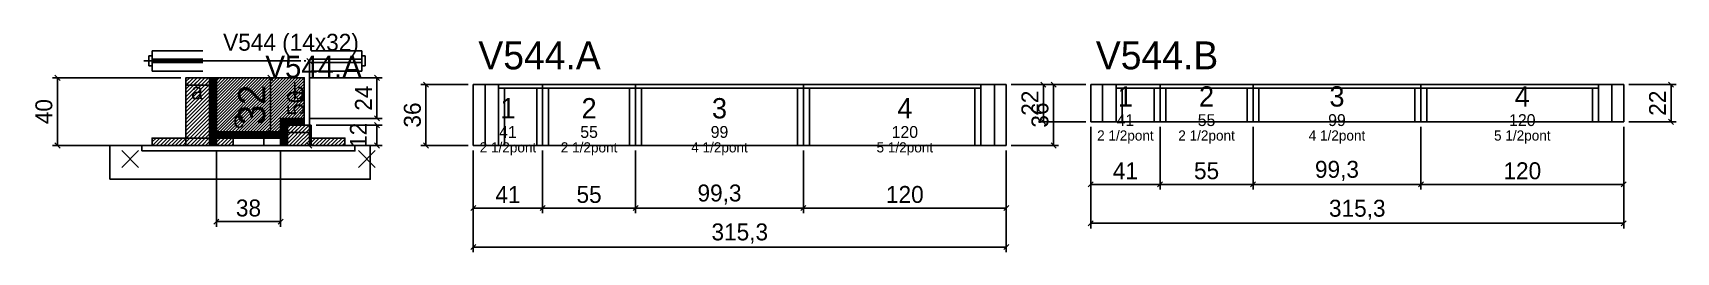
# Model space of a CAD drawing. Extents: x -69 to 904, y -99 to 31.
import ezdxf
from ezdxf.enums import TextEntityAlignment as Align

# ---------------------------------------------------------------- set-up
doc = ezdxf.new("R2010")
doc.units = 0
for name, color, linetype in [('5', 5, 'Continuous'), ('barrote', 126, 'Continuous'), ('CONCRETO', 251, 'Continuous'), ('COTA', 241, 'Continuous'), ('Cota Seção (2x)', 241, 'Continuous'), ('detalhes', 7, 'Continuous'), ('Hachura', 251, 'Continuous'), ('Madeira', 126, 'Continuous'), ('NOMENCLATURA', 7, 'Continuous'), ('Painéis', 200, 'Continuous'), ('presilha', 224, 'Continuous'), ('SARR_2.2x7', 40, 'Continuous'), ('SARR_3.5x7', 81, 'Continuous'), ('SCO-___-LAJ', 224, 'Continuous'), ('TENSOR', 224, 'Continuous'), ('texto', 7, 'Continuous'), ('Texto Seção', 7, 'Continuous')]:
    doc.layers.add(name, color=color, linetype=linetype)
doc.dimstyles.new('PAINEL', dxfattribs={"dimtxt": 10, "dimasz": 3, "dimexe": 3, "dimexo": 3, "dimgap": 3, "dimtad": 1, "dimblk": 'OBLIQUE', "dimblk1": 'OBLIQUE', "dimcen": 2.5, "dimclrd": 4, "dimclre": 4, "dimclrt": 240, "dimazin": 3, "dimtfac": 1, "dimtmove": 0, "dimatfit": 3})
doc.dimstyles.new('SECAO2X', dxfattribs={"dimtxt": 16, "dimasz": 3, "dimexe": 3, "dimexo": 3, "dimgap": 3, "dimtad": 1, "dimblk": 'OBLIQUE', "dimblk1": 'OBLIQUE', "dimcen": 2.5, "dimclrd": 4, "dimclre": 4, "dimclrt": 240, "dimazin": 3, "dimtfac": 1, "dimtmove": 0, "dimatfit": 3})

# ---------------------------------------------------------------- blocks, each defined once
blk = doc.blocks.new('_OBLIQUE')
at = {"color": 0, "linetype": 'BYBLOCK'}
blk.add_line((-0.5, -0.5), (0.5, 0.5), dxfattribs=at)

msp = doc.modelspace()

# ---------------------------------------------------------------- hatches: boundary and pattern name
at = {"layer": 'COTA'}
h = msp.add_hatch(dxfattribs=at)
h.set_pattern_fill('ANSI31', scale=0.4)
h.paths.add_polyline_path([(40, -28), (40, 4), (92, 4), (92, -20), (78, -20), (78, -28)])
at = {"layer": 'Hachura'}
h = msp.add_hatch(dxfattribs=at)
h.set_pattern_fill('ANSI31', scale=0.5)
h.paths.add_polyline_path([(22, -36), (36, -36), (36, 4), (22, 4)])
h = msp.add_hatch(dxfattribs=at)
h.set_pattern_fill('ANSI31', scale=0.5)
h.paths.add_polyline_path([(22, -0.4), (36, -0.4), (36, 4), (22, 4)])
h = msp.add_hatch(dxfattribs=at)
h.set_pattern_fill('SOLID')
h.paths.add_polyline_path([(36, -36), (40, -36), (40, 4), (36, 4)])
h = msp.add_hatch(dxfattribs=at)
h.set_pattern_fill('SOLID')
h.paths.add_polyline_path([(40, -31.6), (78, -31.6), (78, -28), (40, -28)])
h = msp.add_hatch(dxfattribs=at)
h.set_pattern_fill('SOLID')
h.paths.add_polyline_path([(78, -24), (92, -24), (92, -20), (78, -20)])
h = msp.add_hatch(dxfattribs=at)
h.set_pattern_fill('SOLID')
h.paths.add_polyline_path([(78, -36), (82, -36), (82, -24), (78, -24)])
h = msp.add_hatch(dxfattribs=at)
h.set_pattern_fill('ANSI31', scale=0.5)
h.paths.add_polyline_path([(82, -36), (96, -36), (96, -24), (82, -24)])
h = msp.add_hatch(dxfattribs=at)
h.set_pattern_fill('ANSI31', scale=0.5)
h.paths.add_polyline_path([(82, -28.4), (96, -28.4), (96, -24), (82, -24)])
h = msp.add_hatch(dxfattribs=at)
h.set_pattern_fill('ANSI31', scale=0.5)
h.paths.add_polyline_path([(2, -36), (22, -36), (22, -31.6), (2, -31.6)])
h = msp.add_hatch(dxfattribs=at)
h.set_pattern_fill('ANSI31', scale=0.5)
h.paths.add_polyline_path([(40, -36), (50, -36), (50, -31.6), (40, -31.6)])
h = msp.add_hatch(dxfattribs=at)
h.set_pattern_fill('ANSI31', scale=0.5)
h.paths.add_polyline_path([(96, -36), (116, -36), (116, -31.6), (96, -31.6)])

# ---------------------------------------------------------------- linework, layer by layer
for p, q in [((2, 20), (32, 20)), ((2, 20), (2, 8)), ((96, 20), (126, 20)), ((126, 20), (126, 8)), ((0, 17), (0, 11)), ((2, 17), (0, 17)), ((2, 11), (0, 11)), ((2, 15), (32, 15)), ((2, 13), (32, 13)), ((96, 15), (126, 15)), ((96, 13), (126, 13)), ((126, 17), (128, 17)), ((126, 11), (128, 11)), ((128, 17), (128, 11)), ((2, 8), (32, 8)), ((96, 8), (126, 8))]:
    msp.add_line(p, q)
at = {"layer": 'barrote'}
msp.add_lwpolyline([(-23, -56), (131, -56), (131, -36), (-23, -36)], close=True, dxfattribs=at)
at = {"layer": 'CONCRETO'}
msp.add_lwpolyline([(40, -28), (40, 4), (92, 4), (92, -20), (78, -20), (78, -28)], close=True, dxfattribs=at)
at = {"layer": 'Madeira'}
for points in [[(22, -36), (36, -36), (36, 4), (22, 4)], [(22, -0.4), (36, -0.4), (36, 4), (22, 4)], [(82, -36), (96, -36), (96, -24), (82, -24)], [(82, -28.4), (96, -28.4), (96, -24), (82, -24)], [(2, -36), (22, -36), (22, -31.6), (2, -31.6)], [(22, -36), (36, -36), (36, -31.6), (22, -31.6)], [(40, -36), (50, -36), (50, -31.6), (40, -31.6)], [(68, -36), (78, -36), (78, -31.6), (68, -31.6)], [(96, -36), (116, -36), (116, -31.6), (96, -31.6)]]:
    msp.add_lwpolyline(points, close=True, dxfattribs=at)
at = {"layer": 'Painéis'}
for p, q in [((192, 0), (233, 0)), ((192, -36), (192, 0)), ((233, -36), (233, 0)), ((233, -36), (233, 0)), ((233, 0), (288, 0)), ((233, -36), (233, 0)), ((288, -36), (288, 0)), ((288, -36), (288, 0)), ((288, 0), (387.3, 0)), ((288, -36), (288, 0)), ((387.3, -36), (387.3, 0)), ((387.3, -36), (387.3, 0)), ((387.3, 0), (507.3, 0)), ((387.3, -36), (387.3, 0)), ((507.3, -36), (507.3, 0)), ((557.3, 0), (598.3, 0)), ((557.3, -22), (557.3, 0)), ((598.3, -22), (598.3, 0)), ((598.3, -22), (598.3, 0)), ((598.3, 0), (653.3, 0)), ((598.3, -22), (598.3, 0)), ((653.3, -22), (653.3, 0)), ((653.3, -22), (653.3, 0)), ((653.3, 0), (752.6, 0)), ((653.3, -22), (653.3, 0)), ((752.6, -22), (752.6, 0)), ((752.6, -22), (752.6, 0)), ((752.6, 0), (872.6, 0)), ((752.6, -22), (752.6, 0)), ((872.6, -22), (872.6, 0)), ((557.3, -22), (598.3, -22)), ((598.3, -22), (653.3, -22)), ((653.3, -22), (752.6, -22)), ((752.6, -22), (872.6, -22)), ((192, -36), (233, -36)), ((233, -36), (288, -36)), ((288, -36), (387.3, -36)), ((387.3, -36), (507.3, -36))]:
    msp.add_line(p, q, dxfattribs=at)
for points in [[(36, -36), (40, -36), (40, 4), (36, 4)], [(40, -31.6), (78, -31.6), (78, -28), (40, -28)], [(78, -24), (92, -24), (92, -20), (78, -20)], [(78, -36), (82, -36), (82, -24), (78, -24)]]:
    msp.add_lwpolyline(points, close=True, dxfattribs=at)
at = {"layer": 'presilha'}
for p, q in [((-16, -49), (-6, -39)), ((-16, -39), (-6, -49)), ((124, -49), (134, -39)), ((124, -39), (134, -49))]:
    msp.add_line(p, q, dxfattribs=at)
at = {"layer": 'SARR_2.2x7'}
for p, q in [((199, -36), (199, 0)), ((500.3, -36), (500.3, 0)), ((564.3, -22), (564.3, 0)), ((865.6, -22), (865.6, 0)), ((207, -2.2), (233, -2.2)), ((233, -2.2), (288, -2.2)), ((288, -2.2), (387.3, -2.2)), ((387.3, -2.2), (492.3, -2.2)), ((572.3, -2.2), (598.3, -2.2)), ((598.3, -2.2), (653.3, -2.2)), ((653.3, -2.2), (752.6, -2.2)), ((752.6, -2.2), (857.6, -2.2))]:
    msp.add_line(p, q, dxfattribs=at)
at = {"layer": 'SARR_3.5x7'}
for p, q in [((207, -36), (207, 0)), ((233, -36), (233, 0)), ((233, -36), (233, 0)), ((288, -36), (288, 0)), ((288, -36), (288, 0)), ((387.3, -36), (387.3, 0)), ((387.3, -36), (387.3, 0)), ((492.3, -36), (492.3, 0)), ((572.3, -22), (572.3, 0)), ((598.3, -22), (598.3, 0)), ((598.3, -22), (598.3, 0)), ((653.3, -22), (653.3, 0)), ((653.3, -22), (653.3, 0)), ((752.6, -22), (752.6, 0)), ((752.6, -22), (752.6, 0)), ((857.6, -22), (857.6, 0)), ((210.5, -36), (210.5, -2.2)), ((229.5, -36), (229.5, -2.2)), ((236.5, -36), (236.5, -2.2)), ((284.5, -36), (284.5, -2.2)), ((291.5, -36), (291.5, -2.2)), ((383.8, -36), (383.8, -2.2)), ((390.8, -36), (390.8, -2.2)), ((488.8, -36), (488.8, -2.2)), ((575.8, -22), (575.8, -2.2)), ((594.8, -22), (594.8, -2.2)), ((601.8, -22), (601.8, -2.2)), ((649.8, -22), (649.8, -2.2)), ((656.8, -22), (656.8, -2.2)), ((749.1, -22), (749.1, -2.2)), ((756.1, -22), (756.1, -2.2)), ((854.1, -22), (854.1, -2.2)), ((572.3, -22), (575.8, -22)), ((594.8, -22), (598.3, -22)), ((598.3, -22), (601.8, -22)), ((649.8, -22), (653.3, -22)), ((653.3, -22), (656.8, -22)), ((749.1, -22), (752.6, -22)), ((752.6, -22), (756.1, -22)), ((854.1, -22), (857.6, -22)), ((207, -36), (210.5, -36)), ((229.5, -36), (233, -36)), ((233, -36), (236.5, -36)), ((284.5, -36), (288, -36)), ((288, -36), (291.5, -36)), ((383.8, -36), (387.3, -36)), ((387.3, -36), (390.8, -36)), ((488.8, -36), (492.3, -36))]:
    msp.add_line(p, q, dxfattribs=at)
at = {"layer": 'SCO-___-LAJ'}
msp.add_lwpolyline([(-4, -39.2), (122, -39.2), (122, -36), (-4, -36)], close=True, dxfattribs=at)
at = {"layer": 'TENSOR'}
msp.add_line((-3, 14), (90, 14), dxfattribs=at)

# ---------------------------------------------------------------- texts
at = {"layer": '5'}
for s, height, p in [('1', 12, (212.5, -14)), ('2', 12, (260.5, -14)), ('3', 12, (337.65, -14)), ('4', 12, (447.3, -14)), ('1', 12, (577.8, -7)), ('2', 12, (625.8, -7)), ('3', 12, (702.95, -7)), ('4', 12, (812.6, -7)), ('41', 7, (577.8, -21)), ('55', 7, (625.8, -21)), ('99', 7, (702.95, -21)), ('120', 7, (812.6, -21)), ('41', 7, (212.5, -28)), ('55', 7, (260.5, -28)), ('99', 7, (337.65, -28)), ('120', 7, (447.3, -28))]:
    msp.add_text(s, height=height, dxfattribs=at).set_placement(p, align=Align.MIDDLE_CENTER)
at = {"layer": 'detalhes'}
for s, p in [('b', (85, -8.7)), ('a', (25, -8.7)), ('c', (50, -25.5))]:
    msp.add_text(s, height=9.6, dxfattribs=at).set_placement(p)
at = {"layer": 'NOMENCLATURA'}
for s, p in [('V544.A', (195, 9)), ('V544.B', (560.3, 9))]:
    msp.add_text(s, height=16.5, dxfattribs=at).set_placement(p)
at = {"layer": 'texto', "char_height": 6, "attachment_point": 5}
for s, insert in [('2 1/2pont', (577.8, -31)), ('2 1/2pont', (625.8, -31)), ('4 1/2pont', (702.95, -31)), ('5 1/2pont', (812.6, -31)), ('2 1/2pont', (212.5, -38)), ('2 1/2pont', (260.5, -38)), ('4 1/2pont', (337.65, -38)), ('5 1/2pont', (447.3, -38))]:
    msp.add_mtext(s, dxfattribs=dict(at, insert=insert))
at = {"layer": 'Texto Seção'}
for s, height, p in [('V544 (14x32)', 10, (44, 20)), ('V544.A', 13, (69, 4))]:
    msp.add_text(s, height=height, dxfattribs=at).set_placement(p)

# ---------------------------------------------------------------- dimensions: what is measured, and where the dimension line sits
at = {"layer": 'COTA'}
for base, p1, p2 in [((95, -36), (96, -36), (96, 14)), ((-54, -36), (2, -36), (22, 4)), ((135, -20), (92, -20), (92, 4)), ((164, -36), (192, -36), (192, 0)), ((535.3, -36), (507.3, -36), (507.3, 0)), ((529.3, -22), (557.3, -22), (557.3, 0)), ((900.6, -22), (872.6, -22), (872.6, 0)), ((135, -36), (96, -36), (96, -24))]:
    msp.add_linear_dim(base=base, p1=p1, p2=p2, angle=90, dimstyle='PAINEL', dxfattribs=at).render()
for base, p1, p2 in [((557.3, -59), (557.3, -22), (598.3, -22)), ((557.3, -82), (557.3, -22), (872.6, -22)), ((598.3, -59), (598.3, -22), (653.3, -22)), ((653.3, -59), (653.3, -22), (752.6, -22)), ((752.6, -59), (752.6, -22), (872.6, -22)), ((40, -81), (40, -36), (78, -36)), ((192, -73), (192, -36), (233, -36)), ((192, -96), (192, -36), (507.3, -36)), ((233, -73), (233, -36), (288, -36)), ((288, -73), (288, -36), (387.3, -36)), ((387.3, -73), (387.3, -36), (507.3, -36))]:
    msp.add_linear_dim(base=base, p1=p1, p2=p2, dimstyle='PAINEL', dxfattribs=at).render()
at = {"layer": 'Cota Seção (2x)'}
msp.add_linear_dim(base=(72, -28), p1=(40, -28), p2=(40, 4), angle=90, dimstyle='SECAO2X', dxfattribs=at).render()

doc.saveas('drawing.dxf')
